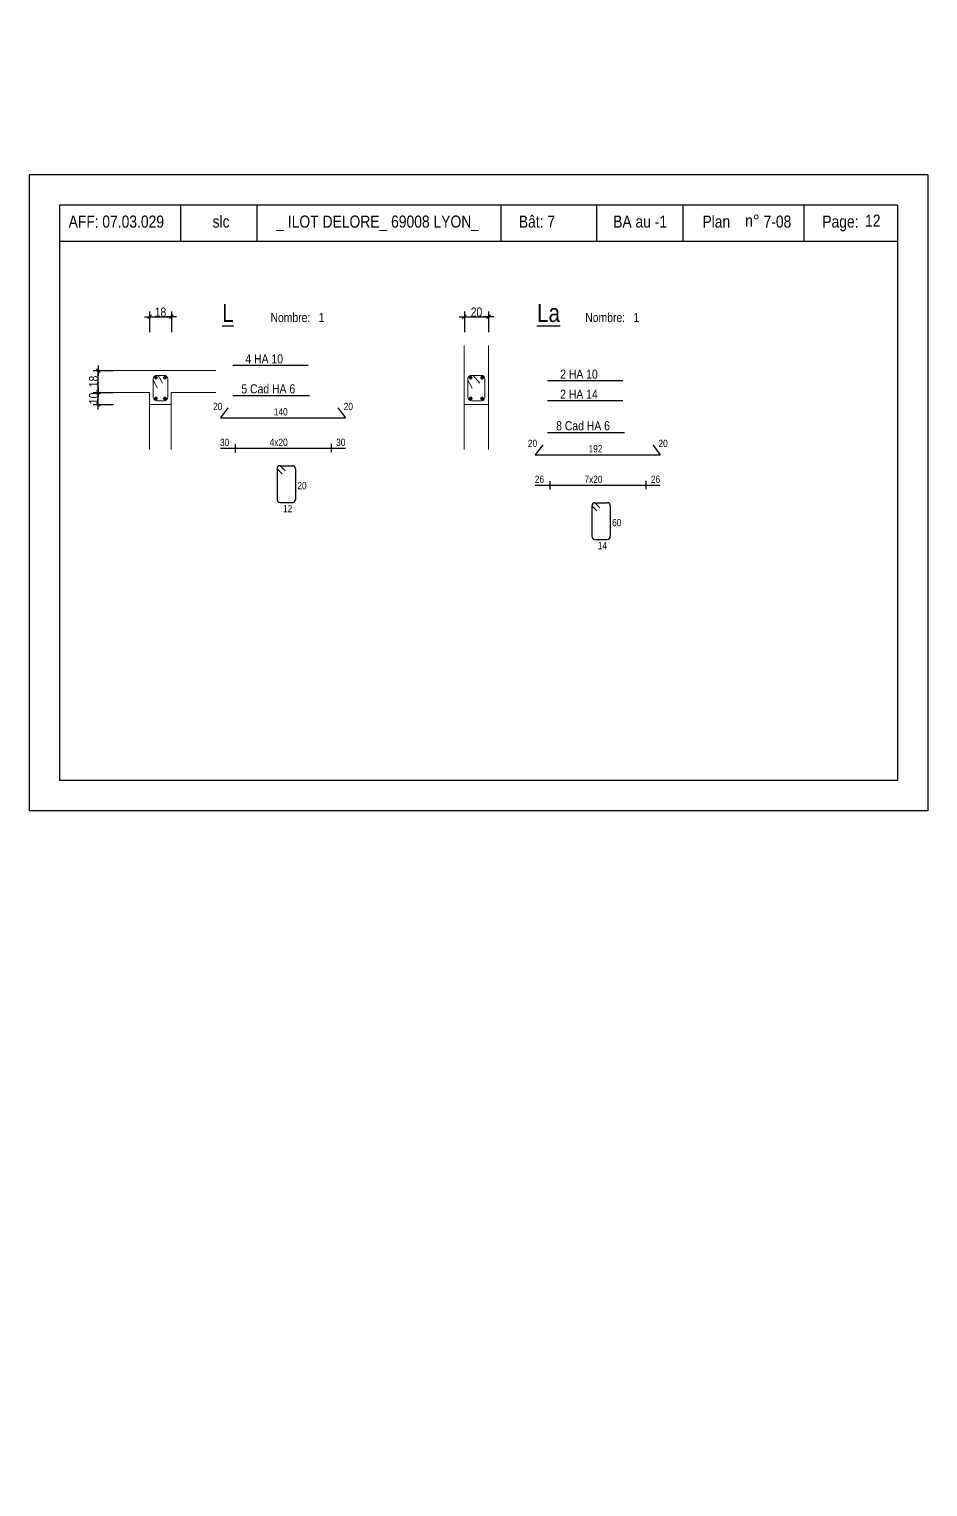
# Model space of a CAD drawing. Header units: metres. Extents: x -9927 to 45032, y -190416 to 12166.
# Drawn here: x -1103 to 382, y -58004 to -55597 of the extents above; entities that cross this region are included whole.
import ezdxf

# ---------------------------------------------------------------- set-up
doc = ezdxf.new("R2010")
doc.units = ezdxf.units.M
doc.header["$PDMODE"] = 65
for name, color, linetype in [('01_cote_gen', 4, 'Continuous'), ('01_fenetres', 171, 'Continuous'), ('01_linteaux', 3, 'Continuous'), ('01_poch_murs', 251, 'Continuous'), ('01_texte', 230, 'Continuous'), ('AA_COTES', 2, 'Continuous')]:
    doc.layers.add(name, color=color, linetype=linetype)
doc.styles.add('STYLE2', font='ARIALN.TTF')
doc.dimstyles.new('JB25', dxfattribs={"dimscale": 0.1, "dimtxt": 150, "dimasz": 17, "dimexe": 0.1, "dimexo": 0.1, "dimgap": 0.09, "dimtad": 1, "dimdec": 1, "dimlfac": 0.5, "dimdsep": 46, "dimtxsty": 'STYLE2', "dimblk1": 'BOND_G', "dimblk2": 'BOND_D', "dimsah": 1, "dimcen": 1.5, "dimdle": 0.01, "dimse1": 1, "dimse2": 1, "dimclrd": 4, "dimclre": 2, "dimclrt": 5, "dimadec": 0, "dimazin": 0, "dimtfac": 2.333333, "dimtdec": 1, "dimtix": 1, "dimtmove": 2, "dimatfit": 3, "dimldrblk": 'BOND_G', "dimfxl": 1, "dimtolj": 1, "dimtzin": 0, "dimarcsym": 0})

# ---------------------------------------------------------------- blocks, each defined once
blk = doc.blocks.new('BOND_G')
at = {"layer": 'AA_COTES', "color": 0}
for p, q in [((0, -5), (0, 15)), ((5, 0), (-5, 0)), ((1.8, 1.8), (-1.8, -1.8))]:
    blk.add_line(p, q, dxfattribs=at)
blk = doc.blocks.new('BOND_D')
at = {"layer": 'AA_COTES', "color": 0}
for p, q in [((5, 0), (-5, 0)), ((-1.8, -1.8), (1.8, 1.8)), ((0, 5), (0, -15))]:
    blk.add_line(p, q, dxfattribs=at)
blk = doc.blocks.new('*D590')
at = {"layer": '01_linteaux', "color": 4, "linetype": 'ByBlock', "lineweight": -2, "transparency": 16777216}
blk.add_line((-902.7, -56071.7), (-870.1, -56071.7), dxfattribs=at)
at = {"layer": 'DEFPOINTS', "color": 0, "linetype": 'ByBlock', "lineweight": 0, "transparency": 16777216}
for p in [(-904.4, -56067.6), (-868.4, -56071.7), (-868.4, -56130.5)]:
    blk.add_point(p, dxfattribs=at)
at = {"layer": '01_linteaux', "color": 4, "linetype": 'ByBlock', "lineweight": -2, "transparency": 16777216, "xscale": 1.7, "yscale": 1.7, "zscale": 1.7, "rotation": 180}
blk.add_blockref('BOND_G', (-904.4, -56071.7), dxfattribs=at)
at = {"layer": '01_linteaux', "color": 4, "linetype": 'ByBlock', "lineweight": -2, "transparency": 16777216, "xscale": 1.7, "yscale": 1.7, "zscale": 1.7}
blk.add_blockref('BOND_D', (-868.4, -56071.7), dxfattribs=at)
at = {"layer": '01_linteaux', "color": 5, "linetype": 'ByBlock', "lineweight": 18, "transparency": 16777216, "insert": (-886.4, -56064), "char_height": 15, "attachment_point": 5, "style": 'STYLE2'}
blk.add_mtext('\\A1;18', dxfattribs=at)
blk = doc.blocks.new('*D591')
at = {"layer": '01_cote_gen', "color": 4, "linetype": 'Continuous', "lineweight": -2, "transparency": 16777216}
blk.add_line((-989.3, -56214.8), (-989.3, -56198.2), dxfattribs=at)
at = {"layer": 'DEFPOINTS', "color": 0, "linetype": 'Continuous', "lineweight": 0, "transparency": 16777216}
for p in [(-989.3, -56196.5), (-904.5, -56196.5), (-904.5, -56216.5)]:
    blk.add_point(p, dxfattribs=at)
at = {"layer": '01_cote_gen', "color": 4, "linetype": 'Continuous', "lineweight": -2, "transparency": 16777216, "xscale": 1.7, "yscale": 1.7, "zscale": 1.7}
for name, p, rotation in [('BOND_D', (-989.3, -56196.5), 90), ('BOND_G', (-989.3, -56216.5), 270)]:
    blk.add_blockref(name, p, dxfattribs=dict(at, rotation=rotation))
at = {"layer": '01_cote_gen', "color": 5, "linetype": 'Continuous', "lineweight": 0, "transparency": 16777216, "insert": (-996.9, -56206.5), "char_height": 15, "attachment_point": 5, "rotation": 90, "style": 'STYLE2'}
blk.add_mtext('\\A1;10', dxfattribs=at)
blk = doc.blocks.new('*D592')
at = {"layer": '01_cote_gen', "color": 4, "linetype": 'Continuous', "lineweight": -2, "transparency": 16777216}
blk.add_line((-989.3, -56194.8), (-989.3, -56162.2), dxfattribs=at)
at = {"layer": 'DEFPOINTS', "color": 0, "linetype": 'Continuous', "lineweight": 0, "transparency": 16777216}
for p in [(-989.3, -56160.5), (-963.8, -56160.5), (-963.8, -56196.5)]:
    blk.add_point(p, dxfattribs=at)
at = {"layer": '01_cote_gen', "color": 4, "linetype": 'Continuous', "lineweight": -2, "transparency": 16777216, "xscale": 1.7, "yscale": 1.7, "zscale": 1.7}
for name, p, rotation in [('BOND_D', (-989.3, -56160.5), 90), ('BOND_G', (-989.3, -56196.5), 270)]:
    blk.add_blockref(name, p, dxfattribs=dict(at, rotation=rotation))
at = {"layer": '01_cote_gen', "color": 5, "linetype": 'Continuous', "lineweight": 0, "transparency": 16777216, "insert": (-996.9, -56178.5), "char_height": 15, "attachment_point": 5, "rotation": 90, "style": 'STYLE2'}
blk.add_mtext('\\A1;18', dxfattribs=at)
blk = doc.blocks.new('*D593')
at = {"layer": '01_linteaux', "color": 4, "linetype": 'ByBlock', "lineweight": -2, "transparency": 16777216}
blk.add_line((-382.6, -56071.7), (-346, -56071.7), dxfattribs=at)
at = {"layer": 'DEFPOINTS', "color": 0, "linetype": 'ByBlock', "lineweight": 0, "transparency": 16777216}
for p in [(-384.3, -56067.6), (-344.3, -56071.7), (-344.3, -56130.5)]:
    blk.add_point(p, dxfattribs=at)
at = {"layer": '01_linteaux', "color": 4, "linetype": 'ByBlock', "lineweight": -2, "transparency": 16777216, "xscale": 1.7, "yscale": 1.7, "zscale": 1.7, "rotation": 180}
blk.add_blockref('BOND_G', (-384.3, -56071.7), dxfattribs=at)
at = {"layer": '01_linteaux', "color": 4, "linetype": 'ByBlock', "lineweight": -2, "transparency": 16777216, "xscale": 1.7, "yscale": 1.7, "zscale": 1.7}
blk.add_blockref('BOND_D', (-344.3, -56071.7), dxfattribs=at)
at = {"layer": '01_linteaux', "color": 5, "linetype": 'ByBlock', "lineweight": 18, "transparency": 16777216, "insert": (-364.3, -56064), "char_height": 15, "attachment_point": 5, "style": 'STYLE2'}
blk.add_mtext('\\A1;20', dxfattribs=at)
blk = doc.blocks.new('*D1681')
at = {"layer": '01_poch_murs', "color": 4, "lineweight": -2, "transparency": 16777216}
blk.add_line((-184.6, 82.3), (-158, 82.3), dxfattribs=at)
at = {"layer": 'DEFPOINTS', "color": 0, "lineweight": 0, "transparency": 16777216}
for p in [(-156.3, 82.3), (-186.3, 0), (-156.3, -170313.1)]:
    blk.add_point(p, dxfattribs=at)
at = {"layer": '01_poch_murs', "color": 4, "lineweight": -2, "transparency": 16777216, "xscale": 1.7, "yscale": 1.7, "zscale": 1.7, "rotation": 180}
blk.add_blockref('BOND_G', (-186.3, 82.3), dxfattribs=at)
at = {"layer": '01_poch_murs', "color": 4, "lineweight": -2, "transparency": 16777216, "xscale": 1.7, "yscale": 1.7, "zscale": 1.7}
blk.add_blockref('BOND_D', (-156.3, 82.3), dxfattribs=at)
at = {"layer": '01_poch_murs', "color": 5, "transparency": 16777216, "insert": (-171.3, 90), "char_height": 15, "attachment_point": 5, "style": 'STYLE2'}
blk.add_mtext('\\A1;15', dxfattribs=at)

msp = doc.modelspace()

# ---------------------------------------------------------------- linework, layer by layer
at = {"layer": '01_fenetres', "ltscale": 30}
for p, q in [((-1053.41, -55887.35), (-1053.41, -56837.35)), ((331.59, -55887.35), (-1053.41, -55887.35)), ((-853.41, -55887.35), (-853.41, -55947.35)), ((-726.92, -55887.35), (-726.92, -55947.35)), ((-324.14, -55887.35), (-324.14, -55947.35)), ((-165.73, -55887.35), (-165.73, -55947.35)), ((-22.54, -55947.35), (-22.54, -55887.35)), ((177.46, -55947.35), (177.46, -55887.35)), ((331.59, -55887.35), (331.59, -56837.35)), ((331.59, -55947.35), (-1053.41, -55947.35)), ((331.59, -56837.35), (-1053.41, -56837.35))]:
    msp.add_line(p, q, dxfattribs=at)
at = {"layer": '01_linteaux', "linetype": 'ByBlock', "lineweight": 18}
for p, q in [((-384.36, -56119.37), (-384.36, -56216.46)), ((-344.36, -56119.37), (-344.36, -56216.46)), ((-344.36, -56119.37), (-344.36, -56216.46)), ((-978.25, -56160.46), (-904.44, -56160.46)), ((-794.69, -56160.46), (-904.44, -56160.46)), ((-898.47, -56174.41), (-898.47, -56204.46)), ((-898.47, -56176.57), (-891.24, -56189.56)), ((-892.47, -56168.41), (-880.47, -56168.41)), ((-890.08, -56168.41), (-882.84, -56181.39)), ((-874.47, -56174.41), (-874.47, -56204.46)), ((-378.36, -56174.41), (-378.36, -56204.46)), ((-378.36, -56176.57), (-371.12, -56189.56)), ((-372.36, -56168.41), (-356.36, -56168.41)), ((-369.96, -56168.41), (-358.73, -56181.39)), ((-350.36, -56174.41), (-350.36, -56204.46)), ((-978.25, -56196.46), (-904.47, -56196.46)), ((-904.47, -56196.46), (-904.47, -56216.46)), ((-868.47, -56196.46), (-868.47, -56216.46)), ((-868.47, -56196.46), (-868.47, -56216.46)), ((-794.69, -56196.46), (-868.47, -56196.46)), ((-904.47, -56216.46), (-868.47, -56216.46)), ((-904.47, -56216.46), (-904.47, -56291.07)), ((-892.47, -56210.46), (-880.47, -56210.46)), ((-882.47, -56216.46), (-882.47, -56216.46)), ((-868.47, -56216.46), (-868.47, -56291.07)), ((-384.36, -56216.46), (-344.36, -56216.46)), ((-384.36, -56216.46), (-384.36, -56291.07)), ((-372.36, -56210.46), (-356.36, -56210.46)), ((-358.36, -56216.46), (-358.36, -56216.46)), ((-344.36, -56216.46), (-344.36, -56291.07))]:
    msp.add_line(p, q, dxfattribs=at)
at = {"layer": '01_linteaux', "linetype": 'Continuous'}
for p, q in [((-787.26, -56288.92), (-580.8, -56288.92)), ((-763.25, -56282.21), (-763.25, -56295.63)), ((-604.51, -56281.56), (-604.51, -56295.51)), ((-693.83, -56322.65), (-693.83, -56373.18)), ((-693.83, -56322.65), (-685.42, -56330.98)), ((-688.83, -56317.65), (-668.21, -56317.65)), ((-688.83, -56317.65), (-680.42, -56325.98)), ((-663.21, -56322.65), (-663.21, -56373.18)), ((-267.15, -56349.96), (-60.69, -56349.96)), ((-243.14, -56343.25), (-243.14, -56356.67)), ((-84.4, -56342.6), (-84.4, -56356.54)), ((-663.21, -56371.15), (-663.21, -56373.18)), ((-688.83, -56378.18), (-668.21, -56378.18)), ((-173.72, -56383.69), (-173.72, -56434.22)), ((-173.72, -56383.69), (-165.31, -56392.01)), ((-168.72, -56378.69), (-148.09, -56378.69)), ((-168.72, -56378.69), (-160.31, -56387.01)), ((-143.09, -56383.69), (-143.09, -56434.22)), ((-168.72, -56439.22), (-148.09, -56439.22)), ((-143.09, -56432.19), (-143.09, -56434.22))]:
    msp.add_line(p, q, dxfattribs=at)
at = {"layer": '01_linteaux', "linetype": 'ByBlock', "lineweight": 18}
for centre, start, end in [((-892.47, -56174.41), 90, 180), ((-880.47, -56174.41), 0, 90), ((-372.36, -56174.41), 90, 180), ((-356.36, -56174.41), 0, 90), ((-892.47, -56204.46), 180, 270), ((-880.47, -56204.46), 270, 0), ((-372.36, -56204.46), 180, 270), ((-356.36, -56204.46), 270, 0)]:
    msp.add_arc(centre, 6, start, end, dxfattribs=at)
at = {"layer": '01_linteaux', "linetype": 'Continuous'}
for centre, start, end in [((-688.83, -56322.65), 90, 180), ((-668.21, -56322.65), 0, 90), ((-688.83, -56373.18), 180, 270), ((-668.21, -56373.18), 270, 0), ((-168.72, -56383.69), 90, 180), ((-148.09, -56383.69), 0, 90), ((-168.72, -56434.22), 180, 270), ((-148.09, -56434.22), 270, 0)]:
    msp.add_arc(centre, 5, start, end, dxfattribs=at)
at = {"layer": '01_texte', "ltscale": 30}
for p, q in [((381.59, -55837.35), (-1103.41, -55837.35)), ((-1103.41, -55837.35), (-1103.41, -56887.35)), ((381.59, -55837.35), (381.59, -56887.35)), ((381.59, -55837.35), (381.59, -56887.35)), ((-766.89, -56151.61), (-642.26, -56151.61)), ((-246.78, -56176.9), (-122.15, -56176.9)), ((-766.89, -56201.59), (-640.05, -56201.59)), ((-774.84, -56221.84), (-787.26, -56238.39)), ((-593.21, -56221.84), (-580.8, -56238.39)), ((-246.78, -56210.03), (-122.15, -56210.03)), ((-787.26, -56238.39), (-580.8, -56238.39)), ((-246.78, -56262.63), (-119.93, -56262.63)), ((-254.73, -56282.88), (-267.15, -56299.43)), ((-267.15, -56299.43), (-60.69, -56299.43)), ((-73.1, -56282.88), (-60.69, -56299.43)), ((381.59, -56887.35), (-1103.41, -56887.35))]:
    msp.add_line(p, q, dxfattribs=at)
at = {"layer": '01_texte', "ltscale": 30, "const_width": 3, "flags": 128}
for points in [[(-892.39, -56172.33, 1), (-895.39, -56172.33, 1)], [(-880.54, -56172.33, -1), (-877.54, -56172.33, -1)], [(-372.28, -56172.33, 1), (-375.28, -56172.33, 1)], [(-356.43, -56172.33, -1), (-353.43, -56172.33, -1)], [(-892.39, -56206.53, -1), (-895.39, -56206.53, -1)], [(-880.54, -56206.53, 1), (-877.54, -56206.53, 1)], [(-372.28, -56206.53, -1), (-375.28, -56206.53, -1)], [(-356.43, -56206.53, 1), (-353.43, -56206.53, 1)]]:
    msp.add_lwpolyline(points, format="xyb", close=True, dxfattribs=at)

# ---------------------------------------------------------------- texts
at = {"layer": '01_texte', "style": 'STYLE2'}
for s, height, p in [('AFF:', 20, (-1038.12, -55924.5)), ('07.03.029', 20, (-982.45, -55924.5)), ('slc', 20, (-800.29, -55924.5)), ('_ ILOT DELORE_ 69008 LYON_', 20, (-695.04, -55924.5)), ('Bât: 7', 20, (-294.29, -55924.5)), ('BA au -1', 20, (-138.41, -55924.5)), ('Plan', 20, (9.09, -55924.5)), ('n%%D', 20, (79.78, -55923.06)), ('7-08', 20, (110.12, -55924.5)), ('Page:', 20, (207.17, -55924.5)), ('12', 20, (277.85, -55923.06)), ('%%UL', 30, (-784.47, -56080.4)), ('%%ULa', 30, (-264.36, -56080.4)), ('Nombre:', 15, (-704.66, -56080.4)), ('1', 15, (-625.04, -56080.4)), ('Nombre:', 15, (-184.55, -56080.4)), ('1', 15, (-104.92, -56080.4)), ('4 HA 10', 15, (-746.02, -56148.66)), ('5 Cad HA 6', 15, (-752.69, -56198.15)), ('2 HA 10', 15, (-225.91, -56173.94)), ('2 HA 14', 15, (-225.91, -56207.08)), ('20', 12, (-799.4, -56225.79)), ('140', 12, (-699.14, -56234.6)), ('20', 12, (-583.66, -56225.79)), ('8 Cad HA 6', 15, (-232.58, -56259.18)), ('30', 12, (-788.03, -56285.02)), ('4x20', 12, (-705.99, -56285.02)), ('30', 12, (-596.14, -56285.02)), ('20', 12, (-279.28, -56286.82)), ('20', 12, (-63.55, -56286.82)), ('192', 12, (-179.03, -56295.63)), ('20', 12, (-660.26, -56356.47)), ('26', 12, (-267.92, -56346.05)), ('7x20', 12, (-185.88, -56346.05)), ('26', 12, (-76.03, -56346.05)), ('12', 12, (-683.84, -56394.44)), ('60', 12, (-140.15, -56417.51)), ('14', 12, (-163.73, -56455.47))]:
    msp.add_text(s, height=height, dxfattribs=at).set_placement(p)

# ---------------------------------------------------------------- dimensions: what is measured, and where the dimension line sits
at = {"layer": '01_cote_gen', "linetype": 'Continuous', "lineweight": 0}
for base, p1, p2, picture, middle in [((-989.27, -56160.46), (-963.77, -56196.46), (-963.77, -56160.46), '*D592', (-996.93, -56178.46)), ((-989.27, -56196.46), (-904.47, -56216.46), (-904.47, -56196.46), '*D591', (-996.93, -56206.46))]:
    dim = msp.add_linear_dim(base=base, p1=p1, p2=p2, angle=90, dimstyle='JB25', dxfattribs=at)
    dim.commit()
    dim.dimension.update_dxf_attribs({"geometry": picture, "text_midpoint": middle})
at = {"layer": '01_linteaux', "linetype": 'ByBlock', "lineweight": 18}
for base, p1, p2, picture, middle in [((-868.44, -56071.69), (-904.44, -56067.59), (-868.44, -56130.45), '*D590', (-886.44, -56064.02)), ((-344.32, -56071.69), (-384.33, -56067.59), (-344.32, -56130.45), '*D593', (-364.33, -56064.02))]:
    dim = msp.add_linear_dim(base=base, p1=p1, p2=p2, dimstyle='JB25', dxfattribs=at)
    dim.commit()
    dim.dimension.update_dxf_attribs({"geometry": picture, "text_midpoint": middle})
at = {"layer": '01_poch_murs'}
dim = msp.add_linear_dim(base=(-156.3, 82.34), p1=(-186.26, 0), p2=(-156.3, -170313.05), dimstyle='JB25', dxfattribs=at)
dim.commit()
dim.dimension.update_dxf_attribs({"geometry": '*D1681', "text_midpoint": (-171.28, 90)})

doc.saveas('drawing.dxf')
